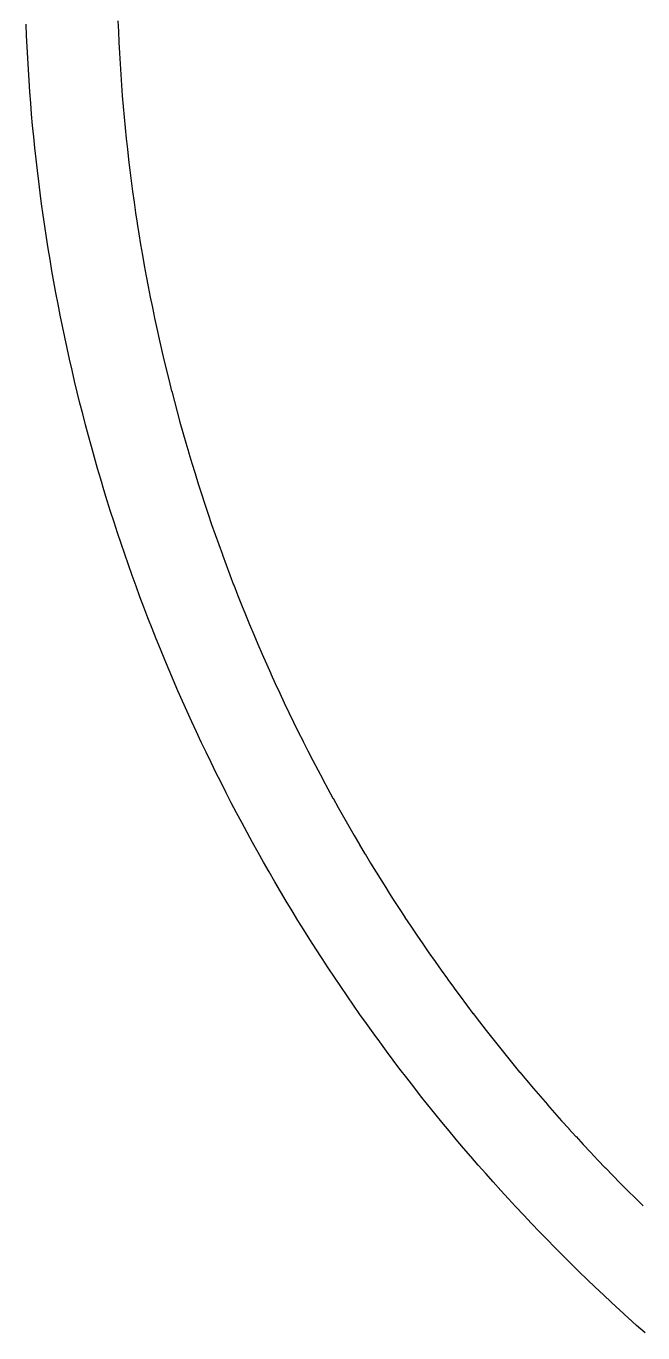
# Model space of a CAD drawing. Header units: millimetres. Extents: x -65 to 65, y -65 to 65.
# Drawn here: x -64.96 to -43.13, y -48.69 to -2.46 of the extents above; entities that cross this region are included whole.
import ezdxf

# ---------------------------------------------------------------- set-up
doc = ezdxf.new("R2010")
doc.units = ezdxf.units.MM
doc.layers.add('CUT_INNER', color=6, linetype='Continuous')
doc.layers.add('CUT_OUTER', color=1, linetype='Continuous')

msp = doc.modelspace()

# ---------------------------------------------------------------- linework, layer by layer
at = {"layer": 'CUT_INNER'}
msp.add_lwpolyline([(-61.7081, -2.2736), (-61.6931, -2.6507), (-61.693, -2.6522), (-61.6757, -3.0292), (-61.6756, -3.0307), (-61.6559, -3.4075), (-61.6558, -3.4091), (-61.6338, -3.7858), (-61.6337, -3.7873), (-61.6094, -4.1639), (-61.6093, -4.1654), (-61.5827, -4.5418), (-61.5826, -4.5434), (-61.5537, -4.9196), (-61.5536, -4.9212), (-61.5224, -5.2972), (-61.5222, -5.2987), (-61.4887, -5.6746), (-61.4886, -5.6761), (-61.4527, -6.0518), (-61.4526, -6.0533), (-61.4144, -6.4287), (-61.4143, -6.4303), (-61.3738, -6.8055), (-61.3737, -6.807), (-61.3309, -7.1819), (-61.3307, -7.1834), (-61.2857, -7.5581), (-61.2855, -7.5596), (-61.2382, -7.934), (-61.238, -7.9355), (-61.1883, -8.3096), (-61.1881, -8.3111), (-61.1362, -8.6849), (-61.136, -8.6864), (-61.0818, -9.0598), (-61.0815, -9.0614), (-61.025, -9.4345), (-61.0248, -9.436), (-60.966, -9.8087), (-60.9657, -9.8102), (-60.9046, -10.1826), (-60.9044, -10.1841), (-60.841, -10.5561), (-60.8408, -10.5577), (-60.7751, -10.9293), (-60.7748, -10.9308), (-60.7069, -11.302), (-60.7066, -11.3035), (-60.6364, -11.6742), (-60.6361, -11.6757), (-60.5636, -12.0461), (-60.5633, -12.0476), (-60.4886, -12.4175), (-60.4883, -12.419), (-60.4113, -12.7884), (-60.4109, -12.7899), (-60.3316, -13.1588), (-60.3313, -13.1603), (-60.2498, -13.5288), (-60.2494, -13.5302), (-60.1656, -13.8982), (-60.1653, -13.8997), (-60.0792, -14.2671), (-60.0789, -14.2686), (-59.9905, -14.6355), (-59.9902, -14.637), (-59.8996, -15.0033), (-59.8992, -15.0048), (-59.8064, -15.3705), (-59.806, -15.372), (-59.711, -15.7372), (-59.7106, -15.7387), (-59.6133, -16.1033), (-59.6129, -16.1048), (-59.5134, -16.4688), (-59.513, -16.4703), (-59.4112, -16.8336), (-59.4108, -16.8351), (-59.3068, -17.1979), (-59.3064, -17.1993), (-59.2002, -17.5614), (-59.1997, -17.5629), (-59.0913, -17.9243), (-59.0908, -17.9258), (-58.9802, -18.2866), (-58.9797, -18.288), (-58.8669, -18.6481), (-58.8664, -18.6496), (-58.7513, -19.009), (-58.7509, -19.0104), (-58.6336, -19.3691), (-58.6331, -19.3706), (-58.5137, -19.7285), (-58.5132, -19.73), (-58.3915, -20.0872), (-58.391, -20.0886), (-58.2671, -20.4451), (-58.2666, -20.4465), (-58.1406, -20.8022), (-58.1401, -20.8037), (-58.0119, -21.1586), (-58.0113, -21.16), (-57.8809, -21.5141), (-57.8804, -21.5156), (-57.7479, -21.8689), (-57.7473, -21.8703), (-57.6126, -22.2228), (-57.612, -22.2242), (-57.4751, -22.5759), (-57.4746, -22.5773), (-57.3355, -22.9281), (-57.335, -22.9295), (-57.1938, -23.2795), (-57.1932, -23.2809), (-57.0499, -23.63), (-57.0493, -23.6314), (-56.9038, -23.9796), (-56.9032, -23.981), (-56.7556, -24.3283), (-56.755, -24.3297), (-56.6052, -24.6761), (-56.6046, -24.6775), (-56.4528, -25.0229), (-56.4521, -25.0244), (-56.2982, -25.3689), (-56.2975, -25.3703), (-56.1414, -25.7138), (-56.1408, -25.7152), (-55.9826, -26.0578), (-55.982, -26.0592), (-55.8217, -26.4008), (-55.821, -26.4022), (-55.6586, -26.7429), (-55.658, -26.7442), (-55.4935, -27.0839), (-55.4928, -27.0852), (-55.3263, -27.4239), (-55.3256, -27.4252), (-55.1569, -27.7628), (-55.1563, -27.7642), (-54.9856, -28.1007), (-54.9849, -28.1021), (-54.8121, -28.4376), (-54.8114, -28.4389), (-54.6366, -28.7734), (-54.6359, -28.7747), (-54.459, -29.1081), (-54.4583, -29.1094), (-54.2794, -29.4417), (-54.2786, -29.443), (-54.0977, -29.7742), (-54.097, -29.7755), (-53.914, -30.1056), (-53.9132, -30.1069), (-53.7282, -30.4358), (-53.7275, -30.4371), (-53.5405, -30.7649), (-53.5397, -30.7662), (-53.3507, -31.0928), (-53.3499, -31.0942), (-53.1589, -31.4196), (-53.1581, -31.4209), (-52.9651, -31.7452), (-52.9643, -31.7465), (-52.7694, -32.0696), (-52.7686, -32.0709), (-52.5716, -32.3928), (-52.5708, -32.3941), (-52.3718, -32.7147), (-52.371, -32.716), (-52.1701, -33.0355), (-52.1693, -33.0367), (-51.9664, -33.3549), (-51.9656, -33.3562), (-51.7608, -33.6732), (-51.76, -33.6745), (-51.5532, -33.9901), (-51.5524, -33.9914), (-51.3437, -34.3058), (-51.3428, -34.3071), (-51.1322, -34.6202), (-51.1313, -34.6215), (-50.9188, -34.9333), (-50.918, -34.9346), (-50.7035, -35.2451), (-50.7026, -35.2463), (-50.4863, -35.5555), (-50.4854, -35.5568), (-50.2672, -35.8646), (-50.2663, -35.8659), (-50.0462, -36.1724), (-50.0453, -36.1736), (-49.8233, -36.4788), (-49.8224, -36.48), (-49.5985, -36.7838), (-49.5976, -36.785), (-49.3719, -37.0875), (-49.371, -37.0887), (-49.1434, -37.3897), (-49.1425, -37.3909), (-48.913, -37.6905), (-48.9121, -37.6917), (-48.6809, -37.9899), (-48.6799, -37.9912), (-48.4468, -38.2879), (-48.4459, -38.2891), (-48.211, -38.5845), (-48.21, -38.5857), (-47.9733, -38.8796), (-47.9724, -38.8808), (-47.7339, -39.1732), (-47.7329, -39.1744), (-47.4926, -39.4653), (-47.4916, -39.4665), (-47.2496, -39.756), (-47.2486, -39.7572), (-47.0047, -40.0452), (-47.0037, -40.0463), (-46.7581, -40.3328), (-46.7571, -40.334), (-46.5098, -40.619), (-46.5088, -40.6201), (-46.2597, -40.9036), (-46.2587, -40.9047), (-46.0078, -41.1867), (-46.0068, -41.1878), (-45.7542, -41.4682), (-45.7532, -41.4693), (-45.4989, -41.7482), (-45.4979, -41.7493), (-45.2419, -42.0265), (-45.2409, -42.0277), (-44.9832, -42.3034), (-44.9821, -42.3045), (-44.7228, -42.5786), (-44.7217, -42.5797), (-44.4607, -42.8522), (-44.4596, -42.8533), (-44.1969, -43.1242), (-44.1958, -43.1253), (-43.9315, -43.3946), (-43.9304, -43.3956), (-43.6644, -43.6633), (-43.6633, -43.6644), (-43.3956, -43.9304), (-43.3946, -43.9315), (-43.1253, -44.1958)], dxfattribs=at)
at = {"layer": 'CUT_OUTER'}
msp.add_lwpolyline([(-43.0565, -48.6944), (-43.3544, -48.4293), (-43.6508, -48.1623), (-43.9455, -47.8936), (-44.2385, -47.623), (-44.5299, -47.3507), (-44.8196, -47.0766), (-45.1076, -46.8007), (-45.3939, -46.523), (-45.6785, -46.2436), (-45.9614, -45.9625), (-46.2426, -45.6796), (-46.522, -45.395), (-46.7996, -45.1087), (-47.0755, -44.8207), (-47.3497, -44.531), (-47.622, -44.2396), (-47.8926, -43.9466), (-48.1613, -43.6519), (-48.4282, -43.3556), (-48.6934, -43.0576), (-48.9566, -42.758), (-49.2181, -42.4568), (-49.4777, -42.154), (-49.7354, -41.8496), (-49.9912, -41.5437), (-50.2452, -41.2362), (-50.4973, -40.9271), (-50.7474, -40.6165), (-50.9957, -40.3043), (-51.242, -39.9907), (-51.4865, -39.6755), (-51.7289, -39.3588), (-51.9695, -39.0407), (-52.208, -38.7211), (-52.4446, -38.4), (-52.6793, -38.0775), (-52.9119, -37.7535), (-53.1426, -37.4282), (-53.3712, -37.1014), (-53.5979, -36.7732), (-53.8225, -36.4436), (-54.0451, -36.1127), (-54.2657, -35.7804), (-54.4842, -35.4468), (-54.7007, -35.1118), (-54.9151, -34.7755), (-55.1274, -34.4379), (-55.3377, -34.099), (-55.5459, -33.7588), (-55.752, -33.4173), (-55.956, -33.0746), (-56.1578, -32.7307), (-56.3576, -32.3855), (-56.5553, -32.039), (-56.7508, -31.6914), (-56.9442, -31.3426), (-57.1354, -30.9926), (-57.3245, -30.6415), (-57.5115, -30.2891), (-57.6962, -29.9357), (-57.8788, -29.5811), (-58.0592, -29.2254), (-58.2375, -28.8686), (-58.4135, -28.5107), (-58.5873, -28.1518), (-58.759, -27.7918), (-58.9284, -27.4307), (-59.0956, -27.0686), (-59.2606, -26.7055), (-59.4233, -26.3414), (-59.5838, -25.9763), (-59.7421, -25.6102), (-59.8981, -25.2431), (-60.0519, -24.8751), (-60.2034, -24.5062), (-60.3526, -24.1363), (-60.4996, -23.7656), (-60.6443, -23.3939), (-60.7867, -23.0213), (-60.9268, -22.6479), (-61.0646, -22.2737), (-61.2001, -21.8986), (-61.3333, -21.5226), (-61.4642, -21.1459), (-61.5928, -20.7684), (-61.7191, -20.39), (-61.843, -20.011), (-61.9647, -19.6311), (-62.0839, -19.2505), (-62.2009, -18.8692), (-62.3155, -18.4872), (-62.4278, -18.1045), (-62.5377, -17.7211), (-62.6452, -17.3371), (-62.7504, -16.9524), (-62.8533, -16.567), (-62.9537, -16.181), (-63.0518, -15.7945), (-63.1476, -15.4073), (-63.2409, -15.0195), (-63.3319, -14.6312), (-63.4205, -14.2423), (-63.5067, -13.8529), (-63.5905, -13.463), (-63.6719, -13.0725), (-63.7509, -12.6816), (-63.8275, -12.2902), (-63.9017, -11.8983), (-63.9735, -11.506), (-64.0429, -11.1133), (-64.1099, -10.7201), (-64.1745, -10.3265), (-64.2366, -9.9326), (-64.2964, -9.5382), (-64.3537, -9.1435), (-64.4086, -8.7485), (-64.461, -8.3531), (-64.5111, -7.9575), (-64.5587, -7.5615), (-64.6039, -7.1652), (-64.6466, -6.7687), (-64.6869, -6.3719), (-64.7248, -5.9748), (-64.7603, -5.5776), (-64.7933, -5.1801), (-64.8238, -4.7825), (-64.8519, -4.3846), (-64.8776, -3.9866), (-64.9009, -3.5885), (-64.9217, -3.1902), (-64.94, -2.7917), (-64.9559, -2.3932)], dxfattribs=at)

doc.saveas('drawing.dxf')
